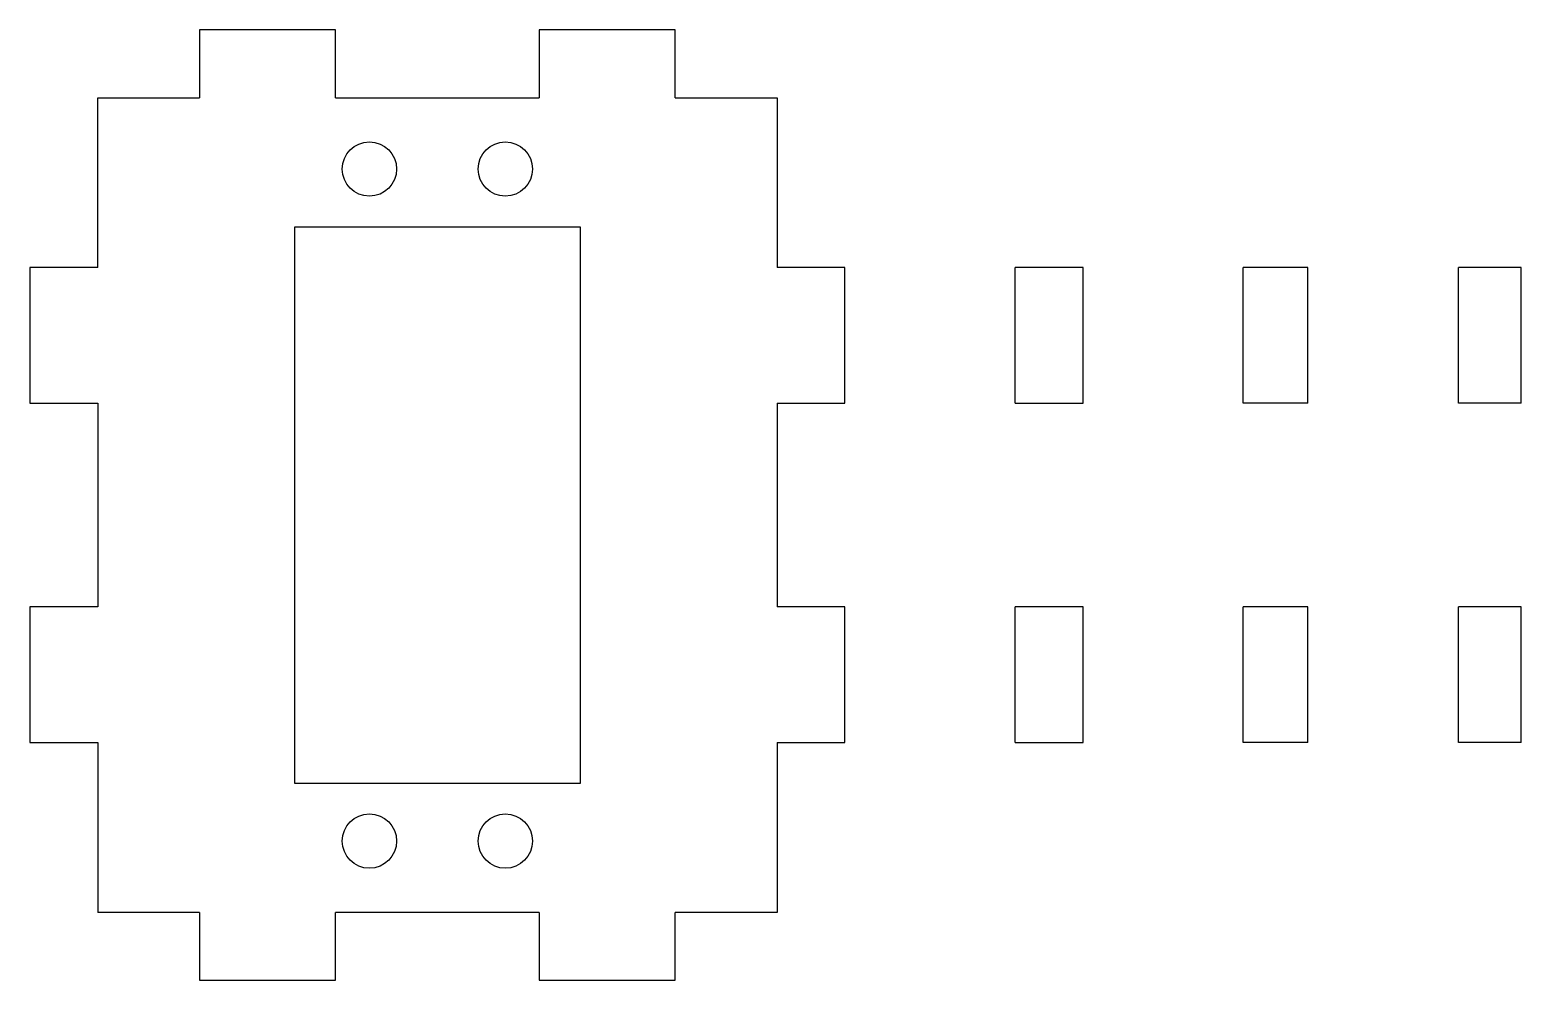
# Model space of a CAD drawing. Header units: inches. Extents: x 10 to 120, y 6 to 76.
import ezdxf

# ---------------------------------------------------------------- set-up
doc = ezdxf.new("R2010")
doc.units = ezdxf.units.IN
doc.header["$MEASUREMENT"] = 0

msp = doc.modelspace()

# ---------------------------------------------------------------- linework, layer by layer
for p, q in [((22.51, 75.78), (22.51, 70.78)), ((32.51, 75.78), (22.51, 75.78)), ((32.51, 70.78), (32.51, 75.78)), ((47.51, 75.78), (47.51, 70.78)), ((57.51, 75.78), (47.51, 75.78)), ((57.51, 70.78), (57.51, 75.78)), ((15.01, 58.28), (15.01, 70.78)), ((15.01, 70.78), (22.51, 70.78)), ((32.51, 70.78), (47.51, 70.78)), ((57.51, 70.78), (65.01, 70.78)), ((65.01, 70.78), (65.01, 58.28)), ((29.51, 20.28), (29.51, 61.28)), ((29.51, 61.28), (50.51, 61.28)), ((50.51, 61.28), (50.51, 20.28)), ((10.01, 58.28), (10.01, 48.28)), ((15.01, 58.28), (10.01, 58.28)), ((70.01, 58.28), (65.01, 58.28)), ((70.01, 48.28), (70.01, 58.28)), ((87.54, 58.28), (82.54, 58.28)), ((82.54, 48.28), (82.54, 58.28)), ((87.54, 48.28), (87.54, 58.28)), ((104.08, 58.28), (99.33, 58.28)), ((99.33, 48.28), (99.33, 58.28)), ((104.08, 48.28), (104.08, 58.28)), ((119.78, 58.28), (115.18, 58.28)), ((115.18, 48.28), (115.18, 58.28)), ((119.78, 48.28), (119.78, 58.28)), ((10.01, 48.28), (15.01, 48.28)), ((15.01, 48.28), (15.01, 33.28)), ((65.01, 48.28), (70.01, 48.28)), ((65.01, 48.28), (65.01, 33.28)), ((82.54, 48.28), (87.54, 48.28)), ((104.08, 48.28), (99.33, 48.28)), ((119.78, 48.28), (115.18, 48.28)), ((10.01, 33.28), (10.01, 23.28)), ((15.01, 33.28), (10.01, 33.28)), ((70.01, 33.28), (65.01, 33.28)), ((70.01, 23.28), (70.01, 33.28)), ((87.54, 33.28), (82.54, 33.28)), ((82.54, 23.28), (82.54, 33.28)), ((87.54, 23.28), (87.54, 33.28)), ((104.08, 33.28), (99.33, 33.28)), ((99.33, 23.28), (99.33, 33.28)), ((104.08, 23.28), (104.08, 33.28)), ((119.78, 33.28), (115.18, 33.28)), ((115.18, 23.28), (115.18, 33.28)), ((119.78, 23.28), (119.78, 33.28)), ((10.01, 23.28), (15.01, 23.28)), ((15.01, 23.28), (15.01, 10.78)), ((65.01, 23.28), (70.01, 23.28)), ((65.01, 23.28), (65.01, 10.78)), ((82.54, 23.28), (87.54, 23.28)), ((104.08, 23.28), (99.33, 23.28)), ((119.78, 23.28), (115.18, 23.28)), ((50.51, 20.28), (29.51, 20.28)), ((22.51, 10.78), (15.01, 10.78)), ((22.51, 10.78), (22.51, 5.78)), ((32.51, 5.78), (32.51, 10.78)), ((47.51, 10.78), (32.51, 10.78)), ((47.51, 10.78), (47.51, 5.78)), ((57.51, 5.78), (57.51, 10.78)), ((65.01, 10.78), (57.51, 10.78)), ((22.51, 5.78), (32.51, 5.78)), ((47.51, 5.78), (57.51, 5.78))]:
    msp.add_line(p, q)
for centre in [(35.01, 65.53), (45.01, 65.53), (35.01, 16.03), (45.01, 16.03)]:
    msp.add_circle(centre, 2)

doc.saveas('drawing.dxf')
